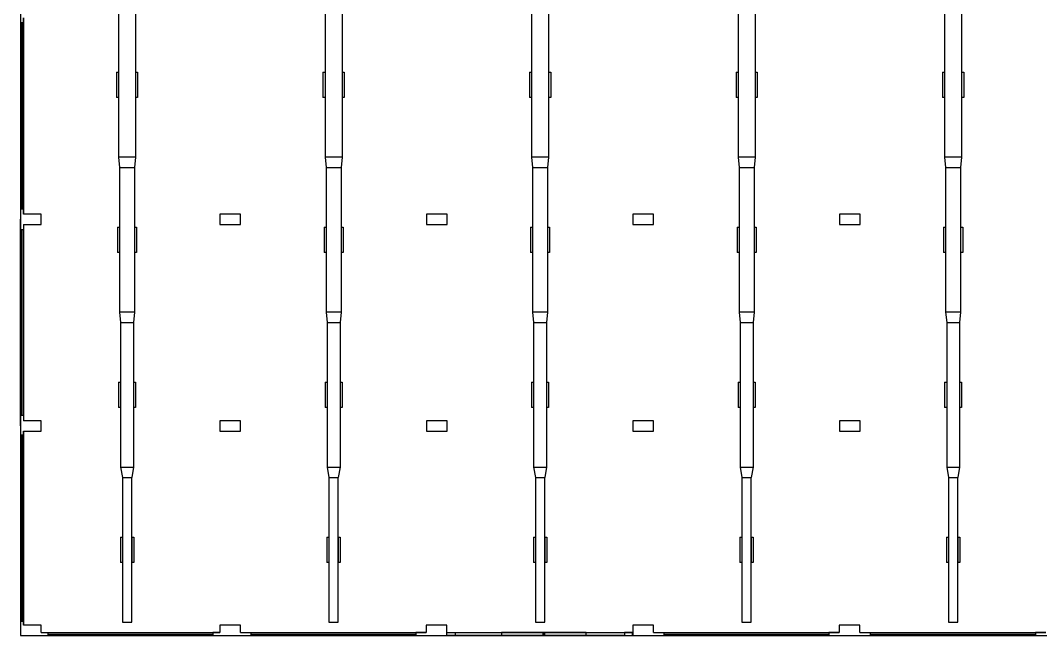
# Model space of a CAD drawing. Header units: millimetres. Extents: x 2513 to 2669, y 1505 to 1675.
# Drawn here: x 2530.63 to 2580.03, y 1575.61 to 1605.38 of the extents above; entities that cross this region are included whole.
import ezdxf

# ---------------------------------------------------------------- set-up
doc = ezdxf.new("R2010")
doc.units = ezdxf.units.MM
doc.layers.add('Dutos', color=130, linetype='Continuous')

msp = doc.modelspace()

# ---------------------------------------------------------------- linework, layer by layer
for p, q in [((2530.629, 1635.907), (2530.629, 1575.607)), ((2530.779, 1596.007), (2530.779, 1605.507)), ((2530.779, 1605.507), (2530.779, 1596.007)), ((2530.779, 1605.257), (2530.629, 1605.257)), ((2530.704, 1605.257), (2530.704, 1596.257)), ((2530.629, 1596.257), (2530.779, 1596.257)), ((2530.629, 1596.007), (2530.629, 1595.507)), ((2530.629, 1585.757), (2530.629, 1595.757)), ((2531.629, 1596.007), (2530.779, 1596.007)), ((2531.629, 1595.507), (2531.629, 1596.007)), ((2541.286, 1596.007), (2540.286, 1596.007)), ((2540.286, 1596.007), (2540.286, 1595.507)), ((2541.286, 1595.507), (2541.286, 1596.007)), ((2551.286, 1596.007), (2550.286, 1596.007)), ((2550.286, 1596.007), (2550.286, 1595.507)), ((2551.286, 1595.507), (2551.286, 1596.007)), ((2561.286, 1596.007), (2560.286, 1596.007)), ((2560.286, 1596.007), (2560.286, 1595.507)), ((2561.286, 1595.507), (2561.286, 1596.007)), ((2571.286, 1596.007), (2570.286, 1596.007)), ((2570.286, 1596.007), (2570.286, 1595.507)), ((2571.286, 1595.507), (2571.286, 1596.007)), ((2530.629, 1595.257), (2530.779, 1595.257)), ((2530.704, 1595.257), (2530.704, 1586.257)), ((2530.779, 1595.507), (2531.629, 1595.507)), ((2530.779, 1595.507), (2531.629, 1595.507)), ((2530.779, 1595.507), (2530.779, 1586.007)), ((2540.286, 1595.507), (2541.286, 1595.507)), ((2550.286, 1595.507), (2551.286, 1595.507)), ((2560.286, 1595.507), (2561.286, 1595.507)), ((2570.286, 1595.507), (2571.286, 1595.507)), ((2530.779, 1586.257), (2530.629, 1586.257)), ((2530.629, 1586.007), (2530.629, 1585.507)), ((2531.629, 1586.007), (2530.779, 1586.007)), ((2531.629, 1585.507), (2531.629, 1586.007)), ((2541.286, 1586.007), (2540.286, 1586.007)), ((2540.286, 1586.007), (2540.286, 1585.507)), ((2541.286, 1585.507), (2541.286, 1586.007)), ((2551.286, 1586.007), (2550.286, 1586.007)), ((2550.286, 1586.007), (2550.286, 1585.507)), ((2551.286, 1585.507), (2551.286, 1586.007)), ((2561.286, 1586.007), (2560.286, 1586.007)), ((2560.286, 1586.007), (2560.286, 1585.507)), ((2561.286, 1585.507), (2561.286, 1586.007)), ((2571.286, 1586.007), (2570.286, 1586.007)), ((2570.286, 1586.007), (2570.286, 1585.507)), ((2571.286, 1585.507), (2571.286, 1586.007)), ((2530.779, 1585.307), (2530.629, 1585.307)), ((2530.704, 1585.307), (2530.704, 1576.307)), ((2530.779, 1576.107), (2530.779, 1585.507)), ((2530.779, 1585.507), (2531.629, 1585.507)), ((2530.779, 1585.507), (2530.779, 1576.107)), ((2540.286, 1585.507), (2541.286, 1585.507)), ((2550.286, 1585.507), (2551.286, 1585.507)), ((2560.286, 1585.507), (2561.286, 1585.507)), ((2570.286, 1585.507), (2571.286, 1585.507)), ((2530.629, 1576.307), (2530.779, 1576.307)), ((2530.629, 1576.107), (2530.629, 1575.607)), ((2531.629, 1576.107), (2530.779, 1576.107)), ((2531.629, 1575.757), (2531.629, 1576.107)), ((2541.279, 1576.107), (2540.279, 1576.107)), ((2540.279, 1576.107), (2540.279, 1575.757)), ((2541.279, 1575.757), (2541.279, 1576.107)), ((2551.279, 1576.107), (2550.279, 1576.107)), ((2550.279, 1576.107), (2550.279, 1575.757)), ((2551.279, 1575.757), (2551.279, 1576.107)), ((2561.279, 1576.107), (2560.279, 1576.107)), ((2560.279, 1576.107), (2560.279, 1575.607)), ((2561.279, 1575.757), (2561.279, 1576.107)), ((2571.279, 1576.107), (2570.279, 1576.107)), ((2570.279, 1576.107), (2570.279, 1575.757)), ((2571.279, 1575.757), (2571.279, 1576.107)), ((2530.629, 1575.607), (2650.929, 1575.607)), ((2530.629, 1575.607), (2531.629, 1575.607)), ((2531.629, 1575.757), (2540.279, 1575.757)), ((2531.629, 1575.757), (2540.279, 1575.757)), ((2531.629, 1575.757), (2531.954, 1575.757)), ((2531.954, 1575.757), (2531.954, 1575.607)), ((2531.954, 1575.682), (2539.954, 1575.682)), ((2540.279, 1575.757), (2539.954, 1575.757)), ((2539.954, 1575.757), (2539.954, 1575.607)), ((2540.279, 1575.607), (2541.279, 1575.607)), ((2540.779, 1575.607), (2550.779, 1575.607)), ((2541.279, 1575.757), (2550.279, 1575.757)), ((2541.279, 1575.757), (2541.779, 1575.757)), ((2541.779, 1575.757), (2541.779, 1575.607)), ((2541.779, 1575.682), (2549.779, 1575.682)), ((2550.279, 1575.757), (2549.779, 1575.757)), ((2549.779, 1575.757), (2549.779, 1575.607)), ((2550.279, 1575.607), (2551.279, 1575.607)), ((2551.276, 1575.757), (2560.279, 1575.757)), ((2551.276, 1575.757), (2560.279, 1575.757)), ((2560.279, 1575.607), (2561.279, 1575.607)), ((2560.779, 1575.607), (2570.779, 1575.607)), ((2561.279, 1575.757), (2570.279, 1575.757)), ((2561.279, 1575.757), (2562.279, 1575.757)), ((2561.279, 1575.757), (2561.779, 1575.757)), ((2561.779, 1575.757), (2561.779, 1575.607)), ((2561.779, 1575.682), (2569.779, 1575.682)), ((2570.279, 1575.757), (2569.779, 1575.757)), ((2569.779, 1575.757), (2569.779, 1575.607)), ((2570.279, 1575.607), (2571.279, 1575.607)), ((2571.279, 1575.757), (2580.279, 1575.757)), ((2571.279, 1575.757), (2580.279, 1575.757)), ((2571.279, 1575.757), (2571.779, 1575.757)), ((2571.779, 1575.757), (2571.779, 1575.607)), ((2571.779, 1575.682), (2579.779, 1575.682)), ((2580.279, 1575.757), (2579.779, 1575.757)), ((2579.779, 1575.757), (2579.779, 1575.607))]:
    msp.add_line(p, q)
at = {"color": 1}
for p, q in [((2551.276, 1575.757), (2551.676, 1575.757)), ((2551.276, 1575.607), (2551.276, 1575.757)), ((2551.276, 1575.757), (2551.676, 1575.757)), ((2551.676, 1575.607), (2551.276, 1575.607)), ((2551.676, 1575.757), (2551.676, 1575.607)), ((2551.676, 1575.757), (2559.876, 1575.757)), ((2559.876, 1575.607), (2551.676, 1575.607)), ((2551.676, 1575.607), (2560.276, 1575.607)), ((2551.676, 1575.607), (2555.976, 1575.607)), ((2555.926, 1575.757), (2553.926, 1575.757)), ((2553.926, 1575.757), (2553.926, 1575.607)), ((2553.926, 1575.607), (2555.926, 1575.607)), ((2555.976, 1575.757), (2555.926, 1575.757)), ((2555.926, 1575.757), (2555.926, 1575.607)), ((2556.026, 1575.757), (2555.926, 1575.757)), ((2555.926, 1575.607), (2555.976, 1575.607)), ((2555.976, 1575.607), (2555.976, 1575.757)), ((2555.976, 1575.607), (2555.976, 1575.757)), ((2555.976, 1575.607), (2555.976, 1575.757)), ((2556.026, 1575.757), (2555.976, 1575.757)), ((2555.976, 1575.607), (2556.026, 1575.607)), ((2555.976, 1575.607), (2556.026, 1575.607)), ((2556.026, 1575.607), (2556.026, 1575.757)), ((2558.026, 1575.757), (2556.026, 1575.757)), ((2556.026, 1575.607), (2558.026, 1575.607)), ((2558.026, 1575.607), (2558.026, 1575.757)), ((2559.876, 1575.757), (2559.876, 1575.607)), ((2560.276, 1575.757), (2559.876, 1575.757)), ((2559.876, 1575.757), (2559.876, 1575.607)), ((2560.276, 1575.607), (2560.276, 1575.757))]:
    msp.add_line(p, q, dxfattribs=at)
at = {"layer": 'Dutos'}
for p, q in [((2535.381, 1605.757), (2535.381, 1598.757)), ((2536.206, 1605.757), (2536.206, 1598.757)), ((2545.381, 1605.757), (2545.381, 1598.757)), ((2546.206, 1605.757), (2546.206, 1598.757)), ((2555.381, 1605.757), (2555.381, 1598.757)), ((2556.206, 1605.757), (2556.206, 1598.757)), ((2565.381, 1605.757), (2565.381, 1598.757)), ((2566.206, 1605.757), (2566.206, 1598.757)), ((2575.381, 1605.757), (2575.381, 1598.757)), ((2576.206, 1605.757), (2576.206, 1598.757)), ((2535.281, 1602.87), (2535.281, 1601.645)), ((2535.281, 1602.87), (2535.381, 1602.87)), ((2535.381, 1602.87), (2535.381, 1601.645)), ((2536.206, 1602.87), (2536.206, 1601.645)), ((2536.206, 1602.87), (2536.306, 1602.87)), ((2536.306, 1602.87), (2536.306, 1601.645)), ((2545.281, 1602.87), (2545.281, 1601.645)), ((2545.281, 1602.87), (2545.381, 1602.87)), ((2545.381, 1602.87), (2545.381, 1601.645)), ((2546.206, 1602.87), (2546.206, 1601.645)), ((2546.206, 1602.87), (2546.306, 1602.87)), ((2546.306, 1602.87), (2546.306, 1601.645)), ((2555.281, 1602.87), (2555.281, 1601.645)), ((2555.281, 1602.87), (2555.381, 1602.87)), ((2555.381, 1602.87), (2555.381, 1601.645)), ((2556.206, 1602.87), (2556.206, 1601.645)), ((2556.206, 1602.87), (2556.306, 1602.87)), ((2556.306, 1602.87), (2556.306, 1601.645)), ((2565.281, 1602.87), (2565.281, 1601.645)), ((2565.281, 1602.87), (2565.381, 1602.87)), ((2565.381, 1602.87), (2565.381, 1601.645)), ((2566.206, 1602.87), (2566.206, 1601.645)), ((2566.206, 1602.87), (2566.306, 1602.87)), ((2566.306, 1602.87), (2566.306, 1601.645)), ((2575.281, 1602.87), (2575.281, 1601.645)), ((2575.281, 1602.87), (2575.381, 1602.87)), ((2575.381, 1602.87), (2575.381, 1601.645)), ((2576.206, 1602.87), (2576.206, 1601.645)), ((2576.206, 1602.87), (2576.306, 1602.87)), ((2576.306, 1602.87), (2576.306, 1601.645)), ((2535.381, 1601.645), (2535.281, 1601.645)), ((2536.306, 1601.645), (2536.206, 1601.645)), ((2545.381, 1601.645), (2545.281, 1601.645)), ((2546.306, 1601.645), (2546.206, 1601.645)), ((2555.381, 1601.645), (2555.281, 1601.645)), ((2556.306, 1601.645), (2556.206, 1601.645)), ((2565.381, 1601.645), (2565.281, 1601.645)), ((2566.306, 1601.645), (2566.206, 1601.645)), ((2575.381, 1601.645), (2575.281, 1601.645)), ((2576.306, 1601.645), (2576.206, 1601.645)), ((2536.206, 1598.757), (2535.381, 1598.757)), ((2535.381, 1598.757), (2535.431, 1598.257)), ((2536.206, 1598.757), (2536.156, 1598.257)), ((2546.206, 1598.757), (2545.381, 1598.757)), ((2545.381, 1598.757), (2545.431, 1598.257)), ((2546.206, 1598.757), (2546.156, 1598.257)), ((2556.206, 1598.757), (2555.381, 1598.757)), ((2555.381, 1598.757), (2555.431, 1598.257)), ((2556.206, 1598.757), (2556.156, 1598.257)), ((2566.206, 1598.757), (2565.381, 1598.757)), ((2565.381, 1598.757), (2565.431, 1598.257)), ((2566.206, 1598.757), (2566.156, 1598.257)), ((2576.206, 1598.757), (2575.381, 1598.757)), ((2575.381, 1598.757), (2575.431, 1598.257)), ((2576.206, 1598.757), (2576.156, 1598.257)), ((2535.431, 1598.257), (2536.156, 1598.257)), ((2535.431, 1598.257), (2535.431, 1591.257)), ((2536.156, 1598.257), (2536.156, 1591.257)), ((2545.431, 1598.257), (2546.156, 1598.257)), ((2545.431, 1598.257), (2545.431, 1591.257)), ((2546.156, 1598.257), (2546.156, 1591.257)), ((2555.431, 1598.257), (2556.156, 1598.257)), ((2555.431, 1598.257), (2555.431, 1591.257)), ((2556.156, 1598.257), (2556.156, 1591.257)), ((2565.431, 1598.257), (2566.156, 1598.257)), ((2565.431, 1598.257), (2565.431, 1591.257)), ((2566.156, 1598.257), (2566.156, 1591.257)), ((2575.431, 1598.257), (2576.156, 1598.257)), ((2575.431, 1598.257), (2575.431, 1591.257)), ((2576.156, 1598.257), (2576.156, 1591.257)), ((2535.331, 1595.37), (2535.331, 1594.145)), ((2535.331, 1595.37), (2535.431, 1595.37)), ((2535.431, 1595.37), (2535.431, 1594.145)), ((2536.156, 1595.37), (2536.156, 1594.145)), ((2536.156, 1595.37), (2536.256, 1595.37)), ((2536.256, 1595.37), (2536.256, 1594.145)), ((2545.331, 1595.37), (2545.331, 1594.145)), ((2545.331, 1595.37), (2545.431, 1595.37)), ((2545.431, 1595.37), (2545.431, 1594.145)), ((2546.156, 1595.37), (2546.156, 1594.145)), ((2546.156, 1595.37), (2546.256, 1595.37)), ((2546.256, 1595.37), (2546.256, 1594.145)), ((2555.331, 1595.37), (2555.331, 1594.145)), ((2555.331, 1595.37), (2555.431, 1595.37)), ((2555.431, 1595.37), (2555.431, 1594.145)), ((2556.156, 1595.37), (2556.156, 1594.145)), ((2556.156, 1595.37), (2556.256, 1595.37)), ((2556.256, 1595.37), (2556.256, 1594.145)), ((2565.331, 1595.37), (2565.331, 1594.145)), ((2565.331, 1595.37), (2565.431, 1595.37)), ((2565.431, 1595.37), (2565.431, 1594.145)), ((2566.156, 1595.37), (2566.156, 1594.145)), ((2566.156, 1595.37), (2566.256, 1595.37)), ((2566.256, 1595.37), (2566.256, 1594.145)), ((2575.331, 1595.37), (2575.331, 1594.145)), ((2575.331, 1595.37), (2575.431, 1595.37)), ((2575.431, 1595.37), (2575.431, 1594.145)), ((2576.156, 1595.37), (2576.156, 1594.145)), ((2576.156, 1595.37), (2576.256, 1595.37)), ((2576.256, 1595.37), (2576.256, 1594.145)), ((2535.431, 1594.145), (2535.331, 1594.145)), ((2536.256, 1594.145), (2536.156, 1594.145)), ((2545.431, 1594.145), (2545.331, 1594.145)), ((2546.256, 1594.145), (2546.156, 1594.145)), ((2555.431, 1594.145), (2555.331, 1594.145)), ((2556.256, 1594.145), (2556.156, 1594.145)), ((2565.431, 1594.145), (2565.331, 1594.145)), ((2566.256, 1594.145), (2566.156, 1594.145)), ((2575.431, 1594.145), (2575.331, 1594.145)), ((2576.256, 1594.145), (2576.156, 1594.145)), ((2536.156, 1591.257), (2535.431, 1591.257)), ((2535.431, 1591.257), (2535.481, 1590.757)), ((2536.156, 1591.257), (2536.106, 1590.757)), ((2546.156, 1591.257), (2545.431, 1591.257)), ((2545.431, 1591.257), (2545.481, 1590.757)), ((2546.156, 1591.257), (2546.106, 1590.757)), ((2556.156, 1591.257), (2555.431, 1591.257)), ((2555.431, 1591.257), (2555.481, 1590.757)), ((2556.156, 1591.257), (2556.106, 1590.757)), ((2566.156, 1591.257), (2565.431, 1591.257)), ((2565.431, 1591.257), (2565.481, 1590.757)), ((2566.156, 1591.257), (2566.106, 1590.757)), ((2576.156, 1591.257), (2575.431, 1591.257)), ((2575.431, 1591.257), (2575.481, 1590.757)), ((2576.156, 1591.257), (2576.106, 1590.757)), ((2535.481, 1590.757), (2536.106, 1590.757)), ((2535.481, 1590.757), (2535.481, 1583.757)), ((2536.106, 1590.757), (2536.106, 1583.757)), ((2545.481, 1590.757), (2546.106, 1590.757)), ((2545.481, 1590.757), (2545.481, 1583.757)), ((2546.106, 1590.757), (2546.106, 1583.757)), ((2555.481, 1590.757), (2556.106, 1590.757)), ((2555.481, 1590.757), (2555.481, 1583.757)), ((2556.106, 1590.757), (2556.106, 1583.757)), ((2565.481, 1590.757), (2566.106, 1590.757)), ((2565.481, 1590.757), (2565.481, 1583.757)), ((2566.106, 1590.757), (2566.106, 1583.757)), ((2575.481, 1590.757), (2576.106, 1590.757)), ((2575.481, 1590.757), (2575.481, 1583.757)), ((2576.106, 1590.757), (2576.106, 1583.757)), ((2535.381, 1587.87), (2535.381, 1586.645)), ((2535.381, 1587.87), (2535.481, 1587.87)), ((2535.481, 1587.87), (2535.481, 1586.645)), ((2536.106, 1587.87), (2536.106, 1586.645)), ((2536.106, 1587.87), (2536.206, 1587.87)), ((2536.206, 1587.87), (2536.206, 1586.645)), ((2545.381, 1587.87), (2545.381, 1586.645)), ((2545.381, 1587.87), (2545.481, 1587.87)), ((2545.481, 1587.87), (2545.481, 1586.645)), ((2546.106, 1587.87), (2546.106, 1586.645)), ((2546.106, 1587.87), (2546.206, 1587.87)), ((2546.206, 1587.87), (2546.206, 1586.645)), ((2555.381, 1587.87), (2555.381, 1586.645)), ((2555.381, 1587.87), (2555.481, 1587.87)), ((2555.481, 1587.87), (2555.481, 1586.645)), ((2556.106, 1587.87), (2556.106, 1586.645)), ((2556.106, 1587.87), (2556.206, 1587.87)), ((2556.206, 1587.87), (2556.206, 1586.645)), ((2565.381, 1587.87), (2565.381, 1586.645)), ((2565.381, 1587.87), (2565.481, 1587.87)), ((2565.481, 1587.87), (2565.481, 1586.645)), ((2566.106, 1587.87), (2566.106, 1586.645)), ((2566.106, 1587.87), (2566.206, 1587.87)), ((2566.206, 1587.87), (2566.206, 1586.645)), ((2575.381, 1587.87), (2575.381, 1586.645)), ((2575.381, 1587.87), (2575.481, 1587.87)), ((2575.481, 1587.87), (2575.481, 1586.645)), ((2576.106, 1587.87), (2576.106, 1586.645)), ((2576.106, 1587.87), (2576.206, 1587.87)), ((2576.206, 1587.87), (2576.206, 1586.645)), ((2535.481, 1586.645), (2535.381, 1586.645)), ((2536.206, 1586.645), (2536.106, 1586.645)), ((2545.481, 1586.645), (2545.381, 1586.645)), ((2546.206, 1586.645), (2546.106, 1586.645)), ((2555.481, 1586.645), (2555.381, 1586.645)), ((2556.206, 1586.645), (2556.106, 1586.645)), ((2565.481, 1586.645), (2565.381, 1586.645)), ((2566.206, 1586.645), (2566.106, 1586.645)), ((2575.481, 1586.645), (2575.381, 1586.645)), ((2576.206, 1586.645), (2576.106, 1586.645)), ((2535.481, 1583.757), (2536.106, 1583.757)), ((2535.481, 1583.757), (2535.568, 1583.257)), ((2536.106, 1583.757), (2536.018, 1583.257)), ((2545.481, 1583.757), (2546.106, 1583.757)), ((2545.481, 1583.757), (2545.568, 1583.257)), ((2546.106, 1583.757), (2546.018, 1583.257)), ((2555.481, 1583.757), (2556.106, 1583.757)), ((2555.481, 1583.757), (2555.568, 1583.257)), ((2556.106, 1583.757), (2556.018, 1583.257)), ((2565.481, 1583.757), (2566.106, 1583.757)), ((2565.481, 1583.757), (2565.568, 1583.257)), ((2566.106, 1583.757), (2566.018, 1583.257)), ((2575.481, 1583.757), (2576.106, 1583.757)), ((2575.481, 1583.757), (2575.568, 1583.257)), ((2576.106, 1583.757), (2576.018, 1583.257)), ((2535.568, 1583.257), (2536.018, 1583.257)), ((2535.568, 1583.257), (2535.568, 1576.257)), ((2536.018, 1576.257), (2536.018, 1583.257)), ((2545.568, 1583.257), (2546.018, 1583.257)), ((2545.568, 1583.257), (2545.568, 1576.257)), ((2546.018, 1576.257), (2546.018, 1583.257)), ((2555.568, 1583.257), (2556.018, 1583.257)), ((2555.568, 1583.257), (2555.568, 1576.257)), ((2556.018, 1576.257), (2556.018, 1583.257)), ((2565.568, 1583.257), (2566.018, 1583.257)), ((2565.568, 1583.257), (2565.568, 1576.257)), ((2566.018, 1576.257), (2566.018, 1583.257)), ((2575.568, 1583.257), (2576.018, 1583.257)), ((2575.568, 1583.257), (2575.568, 1576.257)), ((2576.018, 1576.257), (2576.018, 1583.257)), ((2535.468, 1580.37), (2535.468, 1579.145)), ((2535.468, 1580.37), (2535.568, 1580.37)), ((2535.568, 1580.37), (2535.568, 1579.145)), ((2536.018, 1580.37), (2536.018, 1579.145)), ((2536.018, 1580.37), (2536.118, 1580.37)), ((2536.118, 1580.37), (2536.118, 1579.145)), ((2545.468, 1580.37), (2545.468, 1579.145)), ((2545.468, 1580.37), (2545.568, 1580.37)), ((2545.568, 1580.37), (2545.568, 1579.145)), ((2546.018, 1580.37), (2546.018, 1579.145)), ((2546.018, 1580.37), (2546.118, 1580.37)), ((2546.118, 1580.37), (2546.118, 1579.145)), ((2555.468, 1580.37), (2555.468, 1579.145)), ((2555.468, 1580.37), (2555.568, 1580.37)), ((2555.568, 1580.37), (2555.568, 1579.145)), ((2556.018, 1580.37), (2556.018, 1579.145)), ((2556.018, 1580.37), (2556.118, 1580.37)), ((2556.118, 1580.37), (2556.118, 1579.145)), ((2565.468, 1580.37), (2565.468, 1579.145)), ((2565.468, 1580.37), (2565.568, 1580.37)), ((2565.568, 1580.37), (2565.568, 1579.145)), ((2566.018, 1580.37), (2566.018, 1579.145)), ((2566.018, 1580.37), (2566.118, 1580.37)), ((2566.118, 1580.37), (2566.118, 1579.145)), ((2575.468, 1580.37), (2575.468, 1579.145)), ((2575.468, 1580.37), (2575.568, 1580.37)), ((2575.568, 1580.37), (2575.568, 1579.145)), ((2576.018, 1580.37), (2576.018, 1579.145)), ((2576.018, 1580.37), (2576.118, 1580.37)), ((2576.118, 1580.37), (2576.118, 1579.145)), ((2535.568, 1579.145), (2535.468, 1579.145)), ((2536.118, 1579.145), (2536.018, 1579.145)), ((2545.568, 1579.145), (2545.468, 1579.145)), ((2546.118, 1579.145), (2546.018, 1579.145)), ((2555.568, 1579.145), (2555.468, 1579.145)), ((2556.118, 1579.145), (2556.018, 1579.145)), ((2565.568, 1579.145), (2565.468, 1579.145)), ((2566.118, 1579.145), (2566.018, 1579.145)), ((2575.568, 1579.145), (2575.468, 1579.145)), ((2576.118, 1579.145), (2576.018, 1579.145)), ((2535.568, 1576.257), (2536.018, 1576.257)), ((2545.568, 1576.257), (2546.018, 1576.257)), ((2555.568, 1576.257), (2556.018, 1576.257)), ((2565.568, 1576.257), (2566.018, 1576.257)), ((2575.568, 1576.257), (2576.018, 1576.257))]:
    msp.add_line(p, q, dxfattribs=at)

doc.saveas('drawing.dxf')
